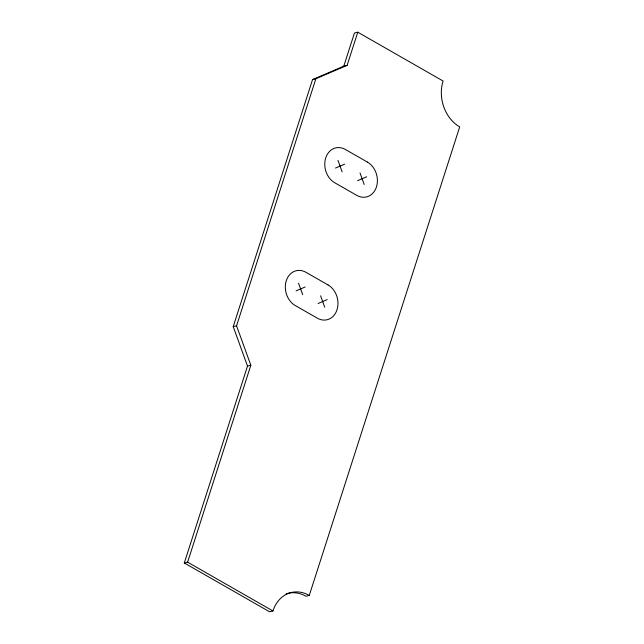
<?xml version="1.0" encoding="UTF-8"?>
<svg xmlns="http://www.w3.org/2000/svg" width="644" height="644" viewBox="0 0 644 644"><rect width="100%" height="100%" fill="white"/><g stroke="black" fill="none" stroke-linecap="round" stroke-linejoin="round"><path stroke-width="0.97" d="M233.225 326.637L312.557 79.55L343.799 66.171L347.132 65.35L357.774 32.2L443.096 81.023A34.591 27.813 76.2 0 0 459.703 126.876L309.273 595.418A34.591 27.813 76.2 0 0 272.943 610.979L269.619 611.8L184.297 562.977L247.513 366.074L233.225 326.637L236.557 325.816L315.882 78.729L347.132 65.35M343.799 66.171L354.442 33.021L357.774 32.2M184.297 562.977L187.621 562.156L250.838 365.253L236.557 325.816M335.516 168.052L344.596 164.164M357.573 180.674L366.653 176.786M296.079 290.871L305.159 286.983M318.136 303.493L327.224 299.605M312.557 79.55L315.882 78.729M247.513 366.074L250.838 365.253M309.273 595.418L305.948 596.239A34.591 27.813 76.2 0 0 286.178 593.832M187.621 562.156L272.943 610.979M360.036 173.003L364.19 184.466M337.979 160.38L342.133 171.843M320.599 295.821L324.753 307.285M298.542 283.199L302.696 294.662M367.45 162.103L345.393 149.48A18.732 15.07 76.2 0 0 325.719 157.909A18.732 15.07 76.2 0 0 334.711 182.743L356.776 195.365A18.732 15.07 76.2 0 0 376.45 186.937A18.732 15.07 76.2 0 0 367.45 162.103M328.021 284.922L305.964 272.299A18.732 15.07 76.2 0 0 286.282 280.72A18.732 15.07 76.2 0 0 295.282 305.562L317.339 318.184A18.732 15.07 76.2 0 0 337.021 309.756A18.732 15.07 76.2 0 0 328.021 284.922"/></g></svg>
